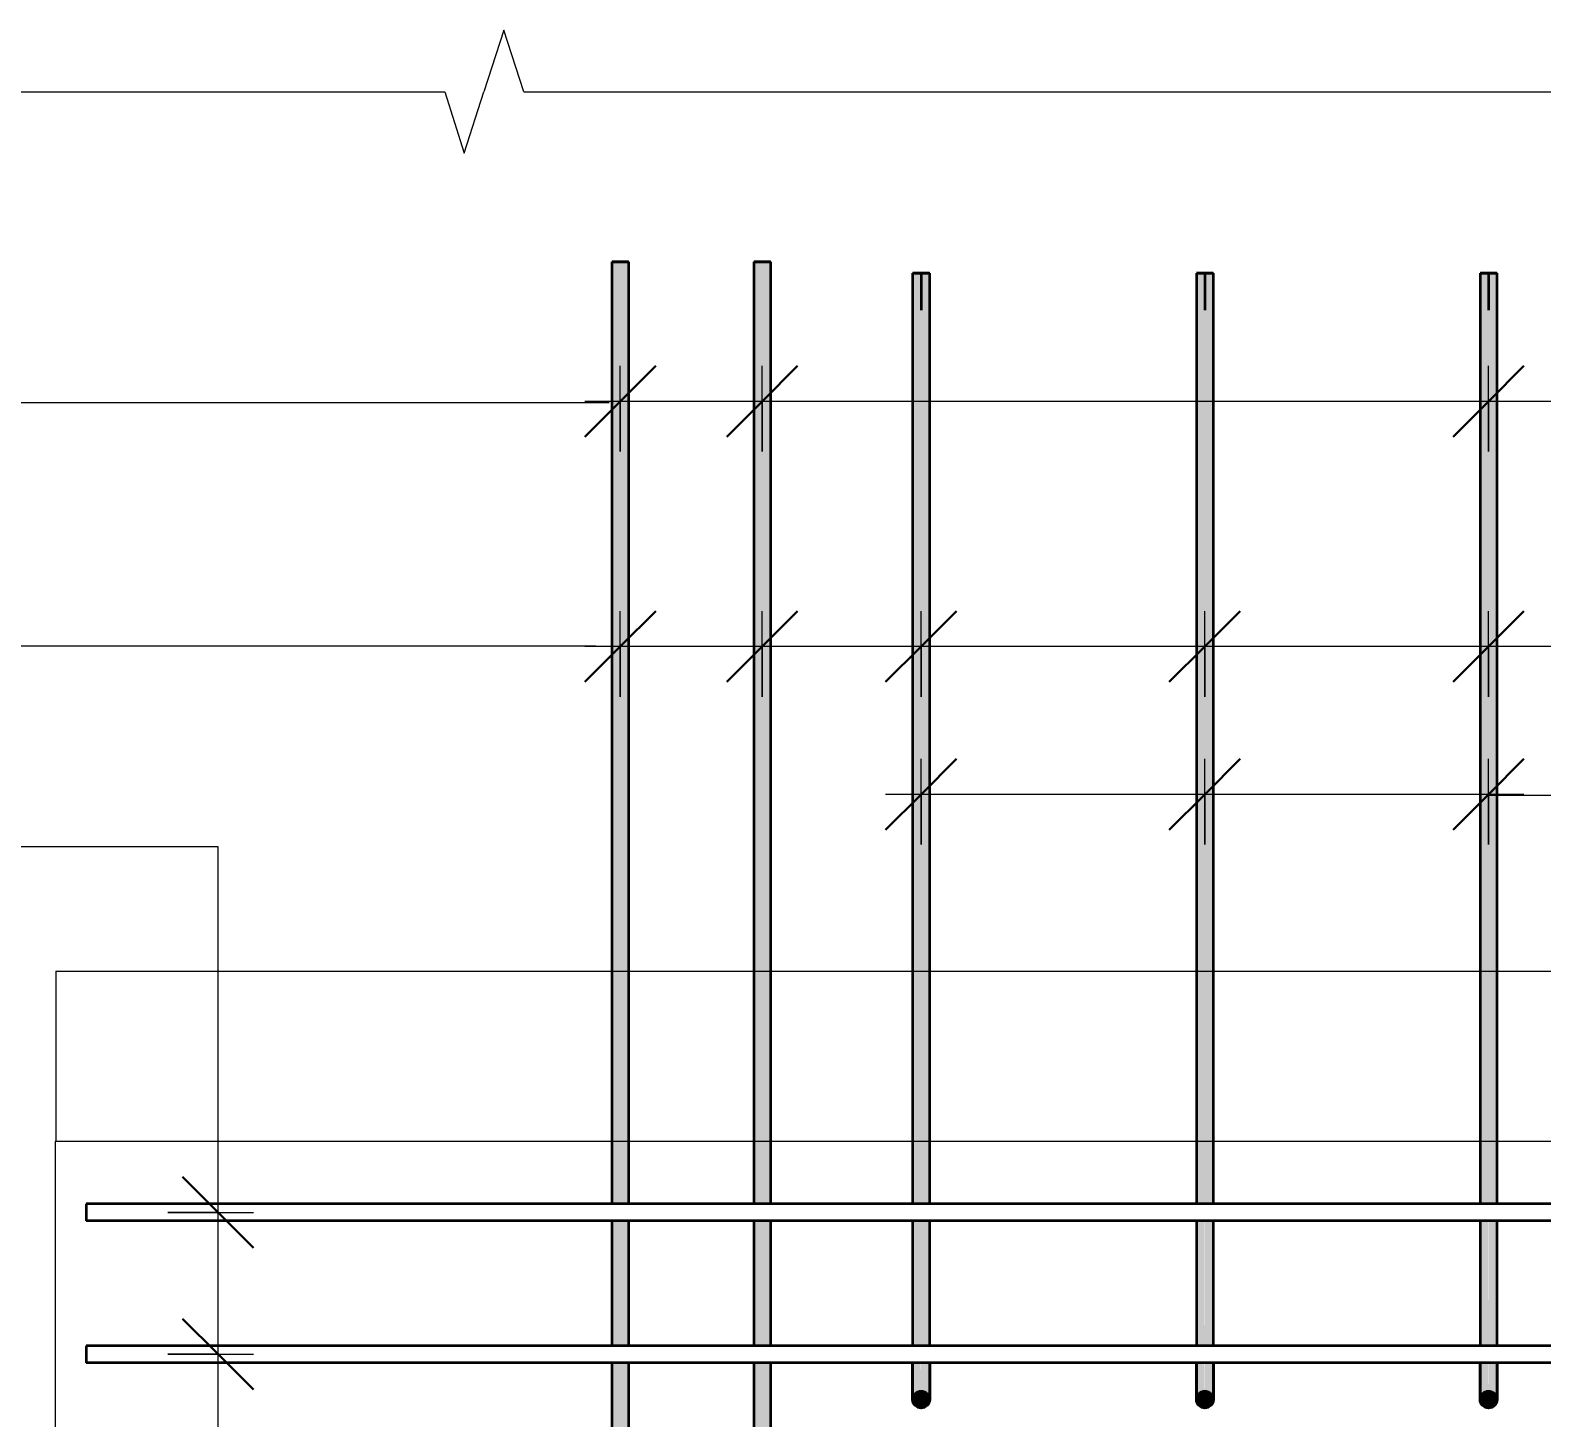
# Model space of a CAD drawing. Header units: millimetres. Extents: x -737 to 48133, y -5064 to 36443.
# Drawn here: x 41368 to 42434, y 2725 to 3703 of the extents above; entities that cross this region are included whole.
import ezdxf

# ---------------------------------------------------------------- set-up
doc = ezdxf.new("R2010")
doc.units = ezdxf.units.MM
for name, color, linetype, lineweight in [('AA_Dim', 7, 'Continuous', 9), ('AA_Dim-25', 7, 'Continuous', 9), ('AA_Oformlenie', 7, 'Continuous', 9), ('AA_Vinoska', 7, 'Continuous', 9), ('AF_Perekritie_Опалубка', 253, 'Continuous', 20), ('AF_Stena_Опалубка', 253, 'Continuous', 20), ('KR_Armatura_Tonkie', 7, 'Continuous', 20)]:
    doc.layers.add(name, color=color, linetype=linetype, lineweight=lineweight)
doc.styles.add('ISOCPEUR_7', font='isocpeur.TTF', dxfattribs={"width": 0.85, "height": 62.5})
doc.styles.add('ISOCPEUR_8', font='isocpeur.TTF', dxfattribs={"width": 0.8, "height": 62.5})
doc.dimstyles.new('10_Раскладка_арматуры_с_засечками_1', dxfattribs={"dimscale": 304.8, "dimtxt": 0.18, "dimasz": 0.164042, "dimexe": 0.082021, "dimexo": 0, "dimgap": 0, "dimtad": 1, "dimdec": 3, "dimrnd": 0.001, "dimdsep": 46, "dimtxsty": 'ISOCPEUR_8', "dimblk1": 'OBLIQUE', "dimblk2": 'OBLIQUE', "dimsah": 1, "dimcen": 0.09, "dimdle": 0.082021, "dimazin": 0, "dimtfac": 1, "dimtdec": 4, "dimtix": 1, "dimtmove": 0, "dimatfit": 3, "dimfxl": 1, "dimtvp": 1, "dimtolj": 1, "dimtzin": 0, "dimlwd": 18, "dimlwe": 18, "dimarcsym": 2})
doc.dimstyles.new('10_Раскладка_арматуры_с_засечками_3', dxfattribs={"dimscale": 304.8, "dimtxt": 0.18, "dimasz": 0.164042, "dimexe": 0.082021, "dimexo": 0, "dimgap": 0, "dimtad": 1, "dimdec": 3, "dimrnd": 0.001, "dimdsep": 46, "dimtxsty": 'ISOCPEUR_7', "dimblk1": 'OBLIQUE', "dimblk2": 'OBLIQUE', "dimsah": 1, "dimcen": 0.09, "dimdle": 0.082021, "dimazin": 0, "dimtfac": 1, "dimtdec": 4, "dimtix": 1, "dimtmove": 0, "dimatfit": 3, "dimfxl": 1, "dimtvp": 1, "dimtolj": 1, "dimtzin": 0, "dimlwd": 18, "dimlwe": 18, "dimarcsym": 2})

# ---------------------------------------------------------------- blocks, each defined once
blk = doc.blocks.new('350_Стержень П торец СК-СГ _НесАрм_РабПлоск_ - 350_Стержень П торец СК-СГ _НесАрм_РабПлоск_-4141135-Схема обрамления отверстия 500х1050 _h_')
at = {"layer": 'KR_Armatura_Tonkie', "lineweight": 35}
h = blk.add_hatch(color=256, dxfattribs=at)
h.paths.add_polyline_path([(-2593.8, 2776), (-2590.8, 2776), (-2591, 2864), (-2596.8, 2864), (-2596.6, 2776), (-2593.8, 2776)])
h.paths.add_polyline_path([(-2590.8, 2876), (-2590.8, 3532), (-2596.8, 3532), (-2596.5, 2876), (-2591, 2876)])
h = blk.add_hatch(color=256, dxfattribs=at)
h.paths.add_polyline_path([(-2590.8, 2776), (-2584.8, 2776), (-2585, 2864), (-2590.8, 2864), (-2590.8, 2784)])
h.paths.add_polyline_path([(-2590.6, 2876), (-2584.8, 2876), (-2585, 3532), (-2590.8, 3532), (-2590.8, 2876)])
for points in [[(-2596.6, 2739.6), (-2596, 2741), (-2594.8, 2742.4), (-2593.1, 2743.5), (-2591.4, 2743.9), (-2590.8, 2744), (-2591.1, 2764), (-2596.6, 2764), (-2596.6, 2756.7), (-2596.8, 2750.6), (-2596.6, 2739.9)], [(-2584.8, 2738), (-2584.8, 2743.1), (-2585.3, 2764), (-2590.8, 2764), (-2590.8, 2744), (-2589.3, 2743.8), (-2587.8, 2743.2), (-2586, 2741.5), (-2585.3, 2740.2), (-2585, 2739.5), (-2584.8, 2738)], [(-2590.8, 2732), (-2589.3, 2732.2), (-2587.8, 2732.8), (-2586.6, 2733.8), (-2585.6, 2735), (-2585, 2736.4), (-2584.8, 2738), (-2585, 2739.6), (-2585.6, 2741), (-2586.6, 2742.2), (-2587.8, 2743.2), (-2589.3, 2743.8), (-2590.8, 2744), (-2593.1, 2743.5), (-2593.8, 2743.2), (-2595.1, 2742.2), (-2596, 2741), (-2596.6, 2739.5), (-2596.8, 2738), (-2596.6, 2736.4), (-2596, 2735), (-2595.1, 2733.8), (-2593.8, 2732.8), (-2592.4, 2732.2)]]:
    blk.add_hatch(color=256, dxfattribs=at).paths.add_polyline_path(points)
h = blk.add_hatch(color=256, dxfattribs=at)
h.paths.add_polyline_path([(-2584.8, 2744.7), (-2584.8, 2744.9), (-2584.8, 2744.7)])
h.paths.add_polyline_path([(-2584.9, 2753.4), (-2584.9, 2763.7), (-2585.2, 2759.3), (-2584.9, 2754.2)])
at = {"layer": 'AA_Oformlenie'}
for start, end in [(90, 270), (270, 90)]:
    blk.add_arc((-2590.8, 2738), 6, start, end, dxfattribs=at)
at = {"layer": 'KR_Armatura_Tonkie', "lineweight": 35}
for p, q in [((-2596.8, 3532), (-2596.8, 2876)), ((-2596.8, 3532), (-2590.8, 3532)), ((-2590.8, 3532), (-2596.6, 3532)), ((-2596.6, 3532), (-2590.8, 3532)), ((-2590.8, 3532), (-2596.6, 3532)), ((-2590.8, 3532), (-2585, 3532)), ((-2585, 3532), (-2590.8, 3532)), ((-2590.8, 3532), (-2584.8, 3532)), ((-2585, 3532), (-2590.8, 3532)), ((-2590.8, 3532), (-2590.8, 3506)), ((-2590.8, 3532), (-2590.8, 3506)), ((-2584.8, 2876), (-2584.8, 3532)), ((-2596.8, 2864), (-2596.8, 2776)), ((-2584.8, 2776), (-2584.8, 2864))]:
    blk.add_line(p, q, dxfattribs=at)
at = {"layer": 'KR_Armatura_Tonkie', "lineweight": 35, "flags": 128}
for points in [[(-2596.8, 2738), (-2596.8, 2740), (-2596.8, 2745.6), (-2596.8, 2754.4), (-2596.8, 2764)], [(-2596.8, 2764), (-2596.8, 2762.3), (-2596.8, 2751.8), (-2596.8, 2743.8), (-2596.8, 2739.1), (-2596.8, 2738)], [(-2584.8, 2764), (-2584.8, 2762.3), (-2584.8, 2751.8), (-2584.8, 2743.8), (-2584.8, 2739.1), (-2584.8, 2738)], [(-2584.8, 2738), (-2584.8, 2740), (-2584.8, 2745.6), (-2584.8, 2754.4), (-2584.8, 2764)]]:
    blk.add_lwpolyline(points, dxfattribs=at)
at = {"layer": 'KR_Armatura_Tonkie', "lineweight": 35}
blk.add_circle((-2590.8, 2738), 6, dxfattribs=at)
blk = doc.blocks.new('350_Стержень верт с удлинением концов _НесАрм_РабПлоск_ - 350_Стержень верт с удлинением концов _НесАрм_РабПлоск_-4140946-Схема обрамления отверстия 500х1050 _h_')
at = {"layer": 'KR_Armatura_Tonkie', "lineweight": 35}
for p, q in [((-2284.8, 3540), (-2284.8, 2876)), ((-2273, 3540), (-2284.6, 3540)), ((-2284.6, 3540), (-2273, 3540)), ((-2272.8, 2876), (-2272.8, 3540)), ((-2284.8, 2864), (-2284.8, 2776)), ((-2272.8, 2776), (-2272.8, 2864)), ((-2284.8, 2764), (-2284.8, 2689)), ((-2272.8, 2689), (-2272.8, 2764))]:
    blk.add_line(p, q, dxfattribs=at)
blk = doc.blocks.new('350_Стержень верт с удлинением концов _НесАрм_РабПлоск_ - 350_Стержень верт с удлинением концов _НесАрм_РабПлоск_-V17-Схема обрамления отверстия 500х1050 _h_')
at = {"layer": 'KR_Armatura_Tonkie', "lineweight": 35}
h = blk.add_hatch(color=256, dxfattribs=at)
h.paths.add_polyline_path([(-3002.8, 1170), (-2996.8, 1170), (-2997, 1514), (-3008.8, 1514), (-3008.6, 1170), (-3004.4, 1170)])
h.paths.add_polyline_path([(-3008.1, 1526), (-2996.8, 1526), (-2997, 1614), (-3008.8, 1614), (-3008.6, 1526)])
h.paths.add_polyline_path([(-3008.1, 1626), (-2996.8, 1626.1), (-2997, 1689), (-3008.8, 1689), (-3008.6, 1626)])
h.paths.add_polyline_path([(-3008, 1701), (-2996.8, 1701), (-2997, 1877), (-3008.8, 1877), (-3008.6, 1701), (-3008.2, 1701)])
h.paths.add_polyline_path([(-3008.2, 1889), (-2996.8, 1889), (-2997, 2077), (-3008.8, 2077), (-3008.6, 1889)])
h.paths.add_polyline_path([(-3006.3, 2089), (-2996.8, 2089), (-2997, 2277), (-3008.8, 2277), (-3008.6, 2089), (-3007.1, 2089)])
h.paths.add_polyline_path([(-3002.8, 2289), (-2996.8, 2289), (-2997, 2477), (-3008.8, 2477), (-3008.6, 2289), (-3003.6, 2289)])
h.paths.add_polyline_path([(-3008, 2489), (-2996.8, 2489), (-2997, 2677), (-3008.8, 2677), (-3008.6, 2489), (-3008.4, 2489)])
h.paths.add_polyline_path([(-3008, 2689), (-2996.8, 2689), (-2997, 2764), (-3008.8, 2764), (-3008.6, 2689), (-3008.4, 2689)])
h.paths.add_polyline_path([(-3008, 2776), (-2996.8, 2776), (-2997, 2864), (-3008.8, 2864), (-3008.6, 2776), (-3008.4, 2776)])
h.paths.add_polyline_path([(-3002.8, 2876), (-2996.8, 2876), (-2997, 3540), (-3008.8, 3540), (-3008.6, 2876), (-3003.9, 2876)])
for p, q in [((-3008.8, 3540), (-3008.8, 2876)), ((-3008.8, 3540), (-2996.8, 3540)), ((-2997, 3540), (-3008.6, 3540)), ((-2996.8, 2876), (-2996.8, 3540)), ((-3008.8, 2864), (-3008.8, 2776)), ((-2996.8, 2776), (-2996.8, 2864)), ((-3008.8, 2764), (-3008.8, 2689)), ((-2996.8, 2689), (-2996.8, 2764))]:
    blk.add_line(p, q, dxfattribs=at)
blk = doc.blocks.new('350_Стержень верт с удлинением концов _НесАрм_РабПлоск_ - 350_Стержень верт с удлинением концов _НесАрм_РабПлоск_-V18-Схема обрамления отверстия 500х1050 _h_')
at = {"layer": 'KR_Armatura_Tonkie', "lineweight": 35}
for p, q in [((-2908.8, 3540), (-2908.8, 2876)), ((-2899.8, 3540), (-2908.6, 3540)), ((-2908.6, 3540), (-2899.8, 3540)), ((-2897, 3540), (-2899.7, 3540)), ((-2899.7, 3540), (-2897, 3540)), ((-2896.8, 2876), (-2896.8, 3540)), ((-2908.8, 2864), (-2908.8, 2776)), ((-2896.8, 2776), (-2896.8, 2864)), ((-2908.8, 2764), (-2908.8, 2689)), ((-2896.8, 2689), (-2896.8, 2764))]:
    blk.add_line(p, q, dxfattribs=at)
blk = doc.blocks.new('350_Стержень верт с удлинением концов _НесАрм_РабПлоск_ - 350_Стержень верт с удлинением концов _НесАрм_РабПлоск_-V19-Схема обрамления отверстия 500х1050 _h_')
at = {"layer": 'KR_Armatura_Tonkie', "lineweight": 35}
h = blk.add_hatch(color=256, dxfattribs=at)
h.paths.add_polyline_path([(-2902.8, 1170), (-2896.8, 1170), (-2897, 1514), (-2908.8, 1514), (-2908.6, 1170), (-2904.4, 1170)])
h.paths.add_polyline_path([(-2908.8, 1526), (-2896.8, 1526), (-2897, 1614), (-2908.8, 1614), (-2908.8, 1537)])
h.paths.add_polyline_path([(-2908.6, 1626), (-2896.8, 1626.1), (-2897, 1689), (-2908.8, 1689), (-2908.8, 1626)])
h.paths.add_polyline_path([(-2908.2, 1701), (-2896.8, 1701), (-2897, 1877), (-2908.8, 1877), (-2908.6, 1701)])
h.paths.add_polyline_path([(-2908.8, 1889), (-2896.8, 1889), (-2897, 2077), (-2908.8, 2077), (-2908.8, 1889)])
h.paths.add_polyline_path([(-2901.3, 2089), (-2896.8, 2089), (-2897, 2277), (-2908.8, 2277), (-2908.6, 2089), (-2901.5, 2089)])
h.paths.add_polyline_path([(-2908.3, 2289), (-2896.8, 2289), (-2897, 2477), (-2908.8, 2477), (-2908.6, 2289)])
h.paths.add_polyline_path([(-2903.7, 2489), (-2896.8, 2489), (-2897, 2677), (-2908.8, 2677), (-2908.6, 2489), (-2904.4, 2489)])
h.paths.add_polyline_path([(-2908.7, 2689), (-2896.8, 2689), (-2897, 2764), (-2908.8, 2764), (-2908.8, 2689)])
h.paths.add_polyline_path([(-2908.4, 2776), (-2896.8, 2776), (-2897, 2864), (-2908.8, 2864), (-2908.6, 2776)])
h.paths.add_polyline_path([(-2897, 2876), (-2896.8, 2876), (-2897, 3540), (-2908.8, 3540), (-2908.6, 2876), (-2897, 2876)])
for p, q in [((-2908.8, 3540), (-2908.8, 2876)), ((-2908.8, 3540), (-2896.8, 3540)), ((-2899.8, 3540), (-2908.6, 3540)), ((-2897, 3540), (-2899.7, 3540)), ((-2896.8, 2876), (-2896.8, 3540)), ((-2908.8, 2864), (-2908.8, 2776)), ((-2896.8, 2776), (-2896.8, 2864)), ((-2908.8, 2764), (-2908.8, 2689)), ((-2896.8, 2689), (-2896.8, 2764))]:
    blk.add_line(p, q, dxfattribs=at)
blk = doc.blocks.new('011_Прямоугольник обрыва _ЭлУзла_ - 011_Прямоугольник обрыва _ЭлУзла_-4141986-Схема обрамления отверстия 500х1050 _h_')
at = {"layer": 'AA_Oformlenie'}
for p, q in [((-3558.5, 3660), (-3126.6, 3660)), ((-3070.9, 3660), (-2207.7, 3660))]:
    blk.add_line(p, q, dxfattribs=at)
blk = doc.blocks.new('DIMBLOCK138-Схема обрамления отверстия 500х1050 _h_')
at = {"layer": 'AA_Dim-25', "lineweight": 30}
for p, q in [((41500.4, 2770), (41475.4, 2795)), ((41500.4, 2770), (41525.4, 2745)), ((41500.4, 1620), (41475.4, 1645)), ((41500.4, 1620), (41525.4, 1595))]:
    blk.add_line(p, q, dxfattribs=at)
at = {"layer": 'AA_Dim-25', "lineweight": 18}
for p, q in [((41465.1, 2770), (41525.4, 2770)), ((41500.4, 2770), (41465.1, 2770)), ((41500.4, 1620), (41500.4, 2770)), ((41465.1, 1620), (41525.4, 1620)), ((41500.4, 1620), (41465.1, 1620))]:
    blk.add_line(p, q, dxfattribs=at)
blk = doc.blocks.new('_Oblique')
at = {"color": 0, "linetype": 'ByBlock', "lineweight": -2}
blk.add_line((-0.5, -0.5), (0.5, 0.5), dxfattribs=at)
blk = doc.blocks.new('DIMBLOCK139-Схема обрамления отверстия 500х1050 _h_')
at = {"layer": 'AA_Dim-25', "lineweight": 30}
for p, q in [((41500.4, 2870), (41475.4, 2895)), ((41500.4, 2870), (41525.4, 2845)), ((41500.4, 2770), (41475.4, 2795)), ((41500.4, 2770), (41525.4, 2745))]:
    blk.add_line(p, q, dxfattribs=at)
at = {"layer": 'AA_Dim-25', "lineweight": 18}
for p, q in [((41500.4, 2770), (41500.4, 2895)), ((41465.1, 2870), (41525.4, 2870)), ((41500.4, 2870), (41465.1, 2870)), ((41465.1, 2770), (41525.4, 2770)), ((41500.4, 2770), (41465.1, 2770))]:
    blk.add_line(p, q, dxfattribs=at)
blk = doc.blocks.new('DIMBLOCK141-Схема обрамления отверстия 500х1050 _h_')
at = {"layer": 'AA_Dim-25', "lineweight": 30}
for p, q in [((42396, 3441.7), (42421, 3466.7)), ((42508, 3441.7), (42533, 3466.7)), ((42396, 3441.7), (42371, 3416.7)), ((42508, 3441.7), (42483, 3416.7))]:
    blk.add_line(p, q, dxfattribs=at)
at = {"layer": 'AA_Dim-25', "lineweight": 18}
for p, q in [((42396, 3406.3), (42396, 3466.7)), ((42508, 3406.3), (42508, 3466.7)), ((42508, 3441.7), (42396, 3441.7)), ((42396, 3441.7), (42396, 3406.3)), ((42508, 3441.7), (42508, 3406.3))]:
    blk.add_line(p, q, dxfattribs=at)
blk = doc.blocks.new('DIMBLOCK142-Схема обрамления отверстия 500х1050 _h_')
at = {"layer": 'AA_Dim-25', "lineweight": 30}
for p, q in [((41884, 3441.7), (41909, 3466.7)), ((42396, 3441.7), (42421, 3466.7)), ((41884, 3441.7), (41859, 3416.7)), ((42396, 3441.7), (42371, 3416.7))]:
    blk.add_line(p, q, dxfattribs=at)
at = {"layer": 'AA_Dim-25', "lineweight": 18}
for p, q in [((41884, 3406.3), (41884, 3466.7)), ((42396, 3406.3), (42396, 3466.7)), ((42396, 3441.7), (41884, 3441.7)), ((41884, 3441.7), (41884, 3406.3)), ((42396, 3441.7), (42396, 3406.3))]:
    blk.add_line(p, q, dxfattribs=at)
blk = doc.blocks.new('DIMBLOCK143-Схема обрамления отверстия 500х1050 _h_')
at = {"layer": 'AA_Dim-25', "lineweight": 30}
for p, q in [((41784, 3441.7), (41809, 3466.7)), ((41884, 3441.7), (41909, 3466.7)), ((41784, 3441.7), (41759, 3416.7)), ((41884, 3441.7), (41859, 3416.7))]:
    blk.add_line(p, q, dxfattribs=at)
at = {"layer": 'AA_Dim-25', "lineweight": 18}
for p, q in [((41784, 3406.3), (41784, 3466.7)), ((41884, 3406.3), (41884, 3466.7)), ((41884, 3441.7), (41759, 3441.7)), ((41784, 3441.7), (41784, 3406.3)), ((41884, 3441.7), (41884, 3406.3))]:
    blk.add_line(p, q, dxfattribs=at)
blk = doc.blocks.new('DIMBLOCK144-Схема обрамления отверстия 500х1050 _h_')
at = {"layer": 'AA_Dim-25', "lineweight": 30}
for p, q in [((42196, 3164.6), (42221, 3189.6)), ((42396, 3164.6), (42421, 3189.6)), ((42196, 3164.6), (42171, 3139.6)), ((42396, 3164.6), (42371, 3139.6))]:
    blk.add_line(p, q, dxfattribs=at)
at = {"layer": 'AA_Dim-25', "lineweight": 18}
for p, q in [((42196, 3129.2), (42196, 3189.6)), ((42396, 3129.2), (42396, 3189.6)), ((42421, 3164.6), (42196, 3164.6)), ((42196, 3164.6), (42196, 3129.2)), ((42396, 3164.6), (42396, 3129.2))]:
    blk.add_line(p, q, dxfattribs=at)
blk = doc.blocks.new('DIMBLOCK145-Схема обрамления отверстия 500х1050 _h_')
at = {"layer": 'AA_Dim-25', "lineweight": 30}
for p, q in [((41996, 3164.6), (42021, 3189.6)), ((42196, 3164.6), (42221, 3189.6)), ((41996, 3164.6), (41971, 3139.6)), ((42196, 3164.6), (42171, 3139.6))]:
    blk.add_line(p, q, dxfattribs=at)
at = {"layer": 'AA_Dim-25', "lineweight": 18}
for p, q in [((41996, 3129.2), (41996, 3189.6)), ((42196, 3129.2), (42196, 3189.6)), ((42196, 3164.6), (41971, 3164.6)), ((41996, 3164.6), (41996, 3129.2)), ((42196, 3164.6), (42196, 3129.2))]:
    blk.add_line(p, q, dxfattribs=at)
blk = doc.blocks.new('DIMBLOCK147-Схема обрамления отверстия 500х1050 _h_')
at = {"layer": 'AA_Dim-25', "lineweight": 30}
for p, q in [((42396, 3268.9), (42421, 3293.9)), ((42508, 3268.9), (42533, 3293.9)), ((42396, 3268.9), (42371, 3243.9)), ((42508, 3268.9), (42483, 3243.9))]:
    blk.add_line(p, q, dxfattribs=at)
at = {"layer": 'AA_Dim-25', "lineweight": 18}
for p, q in [((42396, 3233.5), (42396, 3293.9)), ((42508, 3233.5), (42508, 3293.9)), ((42508, 3268.9), (42396, 3268.9)), ((42396, 3268.9), (42396, 3233.5)), ((42508, 3268.9), (42508, 3233.5))]:
    blk.add_line(p, q, dxfattribs=at)
blk = doc.blocks.new('DIMBLOCK148-Схема обрамления отверстия 500х1050 _h_')
at = {"layer": 'AA_Dim-25', "lineweight": 30}
for p, q in [((42196, 3268.9), (42221, 3293.9)), ((42396, 3268.9), (42421, 3293.9)), ((42196, 3268.9), (42171, 3243.9)), ((42396, 3268.9), (42371, 3243.9))]:
    blk.add_line(p, q, dxfattribs=at)
at = {"layer": 'AA_Dim-25', "lineweight": 18}
for p, q in [((42196, 3233.5), (42196, 3293.9)), ((42396, 3233.5), (42396, 3293.9)), ((42396, 3268.9), (42196, 3268.9)), ((42196, 3268.9), (42196, 3233.5)), ((42396, 3268.9), (42396, 3233.5))]:
    blk.add_line(p, q, dxfattribs=at)
blk = doc.blocks.new('DIMBLOCK149-Схема обрамления отверстия 500х1050 _h_')
at = {"layer": 'AA_Dim-25', "lineweight": 30}
for p, q in [((41996, 3268.9), (42021, 3293.9)), ((42196, 3268.9), (42221, 3293.9)), ((41996, 3268.9), (41971, 3243.9)), ((42196, 3268.9), (42171, 3243.9))]:
    blk.add_line(p, q, dxfattribs=at)
at = {"layer": 'AA_Dim-25', "lineweight": 18}
for p, q in [((41996, 3233.5), (41996, 3293.9)), ((42196, 3233.5), (42196, 3293.9)), ((42196, 3268.9), (41996, 3268.9)), ((41996, 3268.9), (41996, 3233.5)), ((42196, 3268.9), (42196, 3233.5))]:
    blk.add_line(p, q, dxfattribs=at)
blk = doc.blocks.new('DIMBLOCK150-Схема обрамления отверстия 500х1050 _h_')
at = {"layer": 'AA_Dim-25', "lineweight": 30}
for p, q in [((41884, 3268.9), (41909, 3293.9)), ((41996, 3268.9), (42021, 3293.9)), ((41884, 3268.9), (41859, 3243.9)), ((41996, 3268.9), (41971, 3243.9))]:
    blk.add_line(p, q, dxfattribs=at)
at = {"layer": 'AA_Dim-25', "lineweight": 18}
for p, q in [((41884, 3233.5), (41884, 3293.9)), ((41996, 3233.5), (41996, 3293.9)), ((41996, 3268.9), (41884, 3268.9)), ((41884, 3268.9), (41884, 3233.5)), ((41996, 3268.9), (41996, 3233.5))]:
    blk.add_line(p, q, dxfattribs=at)
blk = doc.blocks.new('DIMBLOCK151-Схема обрамления отверстия 500х1050 _h_')
at = {"layer": 'AA_Dim-25', "lineweight": 30}
for p, q in [((41784, 3268.9), (41809, 3293.9)), ((41884, 3268.9), (41909, 3293.9)), ((41784, 3268.9), (41759, 3243.9)), ((41884, 3268.9), (41859, 3243.9))]:
    blk.add_line(p, q, dxfattribs=at)
at = {"layer": 'AA_Dim-25', "lineweight": 18}
for p, q in [((41784, 3233.5), (41784, 3293.9)), ((41884, 3233.5), (41884, 3293.9)), ((41884, 3268.9), (41759, 3268.9)), ((41784, 3268.9), (41784, 3233.5)), ((41884, 3268.9), (41884, 3233.5))]:
    blk.add_line(p, q, dxfattribs=at)

msp = doc.modelspace()

# ---------------------------------------------------------------- linework, layer by layer
at = {"layer": 'AA_Vinoska'}
for p, q in [((41701.8366, 3703.3251), (41687.7594, 3660)), ((41715.9137, 3660), (41701.8366, 3703.3251)), ((41660.2594, 3660), (41674.0094, 3616.6987)), ((41674.0094, 3616.6987), (41687.7594, 3660)), ((41776.1443, 3440.5699), (41187.187, 3440.5699)), ((41766.7293, 3269.0699), (40846.4243, 3269.0699)), ((42395.2946, 3164.0921), (42652.7612, 3164.0921)), ((41500.4063, 3127.5724), (41187.187, 3127.5724)), ((41500.4063, 1513.3525), (41500.4063, 3127.5724))]:
    msp.add_line(p, q, dxfattribs=at)
at = {"layer": 'AF_Perekritie_Опалубка'}
for p, q in [((41386.0377, 3040), (42946.0377, 3040)), ((41386.0377, 3040), (41386.0377, 2920)), ((42946.0377, 2920), (41386.0377, 2920))]:
    msp.add_line(p, q, dxfattribs=at)
at = {"layer": 'AF_Stena_Опалубка'}
for p, q in [((42946.0377, 2920), (41385.5377, 2920)), ((41385.5377, 2920), (41385.5377, 1048.3758))]:
    msp.add_line(p, q, dxfattribs=at)
at = {"layer": 'KR_Armatura_Tonkie', "lineweight": 35}
for p, q in [((42928.0377, 2876), (41407.5377, 2876)), ((41407.5377, 2876), (41407.5377, 2864)), ((42928.0377, 2876), (41407.5377, 2876)), ((41407.5377, 2876), (41407.5377, 2864)), ((42928.0377, 2864), (41407.5377, 2864)), ((42928.0377, 2864), (41407.5377, 2864)), ((42928.0377, 2776), (41407.5377, 2776)), ((41407.5377, 2776), (41407.5377, 2764)), ((42928.0377, 2776), (41407.5377, 2776)), ((41407.5377, 2776), (41407.5377, 2764)), ((42928.0377, 2764), (41407.5377, 2764)), ((42928.0377, 2764), (41407.5377, 2764))]:
    msp.add_line(p, q, dxfattribs=at)

# ---------------------------------------------------------------- block references
at = {"layer": 'AA_Oformlenie'}
msp.add_blockref('011_Прямоугольник обрыва _ЭлУзла_ - 011_Прямоугольник обрыва _ЭлУзла_-4141986-Схема обрамления отверстия 500х1050 _h_', (44786.8608, 0), dxfattribs=at)
at = {"layer": 'KR_Armatura_Tonkie', "lineweight": 35}
for name, p in [('350_Стержень верт с удлинением концов _НесАрм_РабПлоск_ - 350_Стержень верт с удлинением концов _НесАрм_РабПлоск_-4140946-Схема обрамления отверстия 500х1050 _h_', (44062.8608, 0)), ('350_Стержень верт с удлинением концов _НесАрм_РабПлоск_ - 350_Стержень верт с удлинением концов _НесАрм_РабПлоск_-V17-Схема обрамления отверстия 500х1050 _h_', (44786.8608, 0)), ('350_Стержень верт с удлинением концов _НесАрм_РабПлоск_ - 350_Стержень верт с удлинением концов _НесАрм_РабПлоск_-V18-Схема обрамления отверстия 500х1050 _h_', (44786.8608, 0)), ('350_Стержень верт с удлинением концов _НесАрм_РабПлоск_ - 350_Стержень верт с удлинением концов _НесАрм_РабПлоск_-V19-Схема обрамления отверстия 500х1050 _h_', (44786.8608, 0)), ('350_Стержень П торец СК-СГ _НесАрм_РабПлоск_ - 350_Стержень П торец СК-СГ _НесАрм_РабПлоск_-4141135-Схема обрамления отверстия 500х1050 _h_', (44586.8608, 0)), ('350_Стержень П торец СК-СГ _НесАрм_РабПлоск_ - 350_Стержень П торец СК-СГ _НесАрм_РабПлоск_-4141135-Схема обрамления отверстия 500х1050 _h_', (44786.8608, 0)), ('350_Стержень П торец СК-СГ _НесАрм_РабПлоск_ - 350_Стержень П торец СК-СГ _НесАрм_РабПлоск_-4141135-Схема обрамления отверстия 500х1050 _h_', (44986.8608, 0))]:
    msp.add_blockref(name, p, dxfattribs=at)

# ---------------------------------------------------------------- dimensions: what is measured, and where the dimension line sits
at = {"layer": 'AA_Dim', "lineweight": 18}
for base, p1, p2, dimstyle, override, picture, middle in [((41784.0377, 3441.6759), (41884.0377, 3406.3205), (41784.0377, 3406.3205), '10_Раскладка_арматуры_с_засечками_1', {"dimpost": '<>', "dimfxl": 100}, 'DIMBLOCK143-Схема обрамления отверстия 500х1050 _h_', (41834.0377, 3472.9259)), ((41884.0377, 3441.6759), (42396.0377, 3406.3205), (41884.0377, 3406.3205), '10_Раскладка_арматуры_с_засечками_1', {"dimpost": '<>', "dimfxl": 512}, 'DIMBLOCK142-Схема обрамления отверстия 500х1050 _h_', (42140.0377, 3472.9259)), ((42396.0377, 3441.6759), (42508.0377, 3406.3205), (42396.0377, 3406.3205), '10_Раскладка_арматуры_с_засечками_1', {"dimpost": '<>', "dimfxl": 112}, 'DIMBLOCK141-Схема обрамления отверстия 500х1050 _h_', (42452.0377, 3472.9259)), ((41784.0377, 3268.8829), (41884.0377, 3233.5275), (41784.0377, 3233.5275), '10_Раскладка_арматуры_с_засечками_3', {"dimpost": '<>', "dimfxl": 100}, 'DIMBLOCK151-Схема обрамления отверстия 500х1050 _h_', (41834.0377, 3300.1329)), ((41884.0377, 3268.8829), (41996.0377, 3233.5275), (41884.0377, 3233.5275), '10_Раскладка_арматуры_с_засечками_3', {"dimpost": '<>', "dimfxl": 112}, 'DIMBLOCK150-Схема обрамления отверстия 500х1050 _h_', (41940.0377, 3300.1329)), ((41996.0377, 3268.8829), (42196.0377, 3233.5275), (41996.0377, 3233.5275), '10_Раскладка_арматуры_с_засечками_3', {"dimpost": '<>', "dimfxl": 200}, 'DIMBLOCK149-Схема обрамления отверстия 500х1050 _h_', (42096.0377, 3300.1329)), ((42196.0377, 3268.8829), (42396.0377, 3233.5275), (42196.0377, 3233.5275), '10_Раскладка_арматуры_с_засечками_3', {"dimpost": '<>', "dimfxl": 200}, 'DIMBLOCK148-Схема обрамления отверстия 500х1050 _h_', (42296.0377, 3300.1329)), ((42396.0377, 3268.8829), (42508.0377, 3233.5275), (42396.0377, 3233.5275), '10_Раскладка_арматуры_с_засечками_3', {"dimpost": '<>', "dimfxl": 112}, 'DIMBLOCK147-Схема обрамления отверстия 500х1050 _h_', (42452.0377, 3300.1329))]:
    dim = msp.add_linear_dim(base=base, p1=p1, p2=p2, dimstyle=dimstyle, override=override, dxfattribs=at)
    dim.commit()
    dim.dimension.update_dxf_attribs({"geometry": picture, "text_midpoint": middle})
for base, p1, p2, angle, override, picture, middle in [((41996.0377, 3164.5753), (42196.0377, 3129.22), (41996.0377, 3129.22), 0, {"dimpost": '<>', "dimfxl": 200}, 'DIMBLOCK145-Схема обрамления отверстия 500х1050 _h_', (42096.0377, 3195.8253)), ((42196.0377, 3164.5753), (42396.0377, 3129.22), (42196.0377, 3129.22), 0, {"dimpost": '<>', "dimfxl": 200}, 'DIMBLOCK144-Схема обрамления отверстия 500х1050 _h_', (42296.0377, 3195.8253)), ((41500.446, 2870), (41465.0907, 2770), (41465.0907, 2870), 90, {"dimpost": '<>', "dimfxl": 100}, 'DIMBLOCK139-Схема обрамления отверстия 500х1050 _h_', (41469.196, 2820)), ((41500.446, 2770), (41465.0907, 1620), (41465.0907, 2770), 90, {"dimpost": '<>', "dimfxl": 1150}, 'DIMBLOCK138-Схема обрамления отверстия 500х1050 _h_', (41469.196, 2195))]:
    dim = msp.add_linear_dim(base=base, p1=p1, p2=p2, angle=angle, dimstyle='10_Раскладка_арматуры_с_засечками_1', override=override, dxfattribs=at)
    dim.commit()
    dim.dimension.update_dxf_attribs({"geometry": picture, "text_midpoint": middle})

doc.saveas('drawing.dxf')
